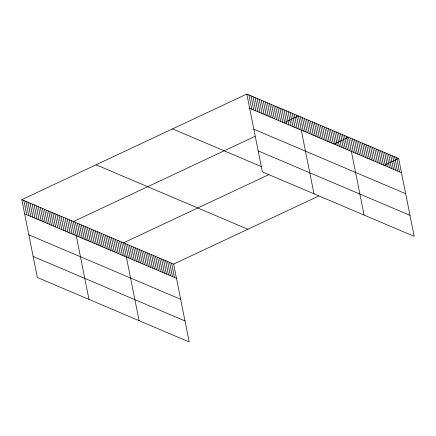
<?xml version="1.0" encoding="UTF-8"?>
<svg xmlns="http://www.w3.org/2000/svg" width="436" height="436" viewBox="0 0 436 436"><rect width="100%" height="100%" fill="white"/><g stroke="black" fill="none" stroke-linecap="round" stroke-linejoin="round"><path stroke-width="0.65" d="M21.8 199.639L173.632 264.096L189.186 341.944L37.354 277.487L21.8 199.639L246.814 94.056L398.646 158.513L414.2 236.361L262.368 171.904L246.814 94.056M255.027 136.343L73.422 221.553L88.977 299.401M284.158 122.674L298.437 115.971L313.991 193.818M268.62 174.743L123.524 242.825L139.079 320.673M334.259 143.945L348.538 137.242L364.098 215.09M173.632 264.096L318.721 196.015M384.367 165.217L398.646 158.513M249.648 108.237L401.48 172.694M253.85 129.247L405.676 193.704M258.172 150.894L410.004 215.351M172.558 128.898L261.257 166.557M96.056 164.797L247.882 229.254M24.634 213.82L176.46 278.277M28.831 234.83L180.662 299.287M33.158 256.477L184.984 320.934M396.64 157.663L399.474 171.844M394.635 156.813L397.469 170.994M392.634 155.963L395.468 170.144M390.629 155.112L393.463 169.293M388.623 154.262L391.457 168.443M386.618 153.407L389.452 167.593M384.617 152.556L387.451 166.737M382.612 151.706L385.446 165.887M380.606 150.856L383.44 165.037M378.601 150.006L381.435 164.187M376.6 149.156L379.434 163.337M374.595 148.305L377.429 162.486M372.589 147.455L375.423 161.636M370.589 146.6L373.418 160.786M368.584 145.749L371.418 159.93M366.578 144.899L369.412 159.08M364.572 144.049L367.406 158.23M362.572 143.199L365.406 157.38M360.567 142.349L363.401 156.529M358.561 141.498L361.395 155.679M356.555 140.648L359.389 154.829M354.555 139.798L357.389 153.979M352.55 138.942L355.384 153.129M350.544 138.092L353.378 152.273M346.538 136.392L349.372 150.573M344.533 135.542L347.367 149.722M342.527 134.691L345.361 148.872M340.527 133.841L343.361 148.022M338.521 132.991L341.355 147.172M336.516 132.141L339.35 146.322M334.51 131.285L337.344 145.471M332.51 130.435L335.344 144.616M330.504 129.585L333.338 143.766M328.499 128.734L331.333 142.915M326.493 127.884L329.327 142.065M324.493 127.034L327.327 141.215M322.487 126.184L325.321 140.365M320.482 125.334L323.316 139.515M318.476 124.483L321.31 138.664M316.476 123.628L319.31 137.809M314.47 122.778L317.304 136.959M312.465 121.927L315.299 136.108M310.465 121.077L313.299 135.258M308.459 120.227L311.293 134.408M306.454 119.377L309.288 133.558M304.448 118.527L307.282 132.708M302.448 117.676L305.282 131.857M300.442 116.821L303.276 131.007M296.371 115.099L299.205 129.279M294.305 114.221L297.139 128.402M292.245 113.344L295.074 127.525M290.18 112.466L293.014 126.647M288.114 111.589L290.948 125.77M286.049 110.711L288.883 124.892M283.983 109.834L286.817 124.02M281.918 108.962L284.752 123.143M279.852 108.084L282.686 122.265M277.786 107.207L280.62 121.388M275.726 106.33L278.555 120.51M273.661 105.452L276.495 119.633M271.595 104.575L274.429 118.756M269.53 103.703L272.364 117.884M267.464 102.825L270.298 117.006M265.399 101.948L268.233 116.129M263.333 101.07L266.167 115.251M261.268 100.193L264.102 114.374M259.207 99.315L262.036 113.496M257.142 98.438L259.976 112.624M255.076 97.566L257.91 111.747M253.011 96.688L255.845 110.869M250.945 95.811L253.779 109.992M248.88 94.934L251.714 109.114M171.626 263.246L174.46 277.427M169.62 262.396L172.454 276.577M167.615 261.546L170.449 275.726M165.615 260.69L168.449 274.876M163.609 259.84L166.443 274.021M161.603 258.989L164.437 273.17M159.598 258.139L162.432 272.32M157.598 257.289L160.432 271.47M155.592 256.439L158.426 270.62M153.586 255.589L156.42 269.77M151.581 254.738L154.415 268.919M149.581 253.888L152.415 268.069M147.575 253.033L150.409 267.219M145.57 252.182L148.404 266.363M143.569 251.332L146.403 265.513M141.564 250.482L144.398 264.663M139.558 249.632L142.392 263.813M137.553 248.782L140.387 262.963M135.552 247.931L138.386 262.112M133.547 247.081L136.381 261.262M131.541 246.226L134.375 260.412M129.536 245.375L132.37 259.556M127.535 244.525L130.369 258.706M125.53 243.675L128.364 257.856M121.519 241.975L124.353 256.155M119.519 241.124L122.353 255.305M117.513 240.274L120.347 254.455M115.507 239.424L118.341 253.605M113.507 238.568L116.341 252.755M111.502 237.718L114.336 251.899M109.496 236.868L112.33 251.049M107.49 236.018L110.324 250.199M105.49 235.168L108.324 249.348M103.485 234.317L106.319 248.498M101.479 233.467L104.313 247.648M99.473 232.617L102.307 246.798M97.473 231.767L100.307 245.948M95.468 230.911L98.302 245.097M93.462 230.061L96.296 244.242M91.462 229.211L94.29 243.392M89.456 228.36L92.29 242.541M87.451 227.51L90.285 241.691M85.445 226.66L88.279 240.841M83.445 225.81L86.279 239.991M81.439 224.96L84.273 239.141M79.434 224.109L82.268 238.29M77.428 223.254L80.262 237.435M75.428 222.404L78.262 236.585M71.357 220.676L74.191 234.857M69.291 219.799L72.125 233.985M67.226 218.927L70.06 233.107M65.16 218.049L67.994 232.23M63.1 217.172L65.929 231.353M61.035 216.294L63.869 230.475M58.969 215.417L61.803 229.598M56.903 214.539L59.737 228.72M54.838 213.667L57.672 227.848M52.772 212.79L55.606 226.971M50.707 211.912L53.541 226.093M48.641 211.035L51.475 225.216M46.581 210.157L49.41 224.338M44.516 209.28L47.35 223.461M42.45 208.403L45.284 222.589M40.385 207.531L43.218 221.711M38.319 206.653L41.153 220.834M36.253 205.776L39.087 219.957M34.188 204.898L37.022 219.079M32.122 204.021L34.956 218.202M30.062 203.143L32.891 217.324M27.997 202.271L30.831 216.452M25.931 201.394L28.765 215.575M23.866 200.516L26.7 214.697"/></g></svg>
